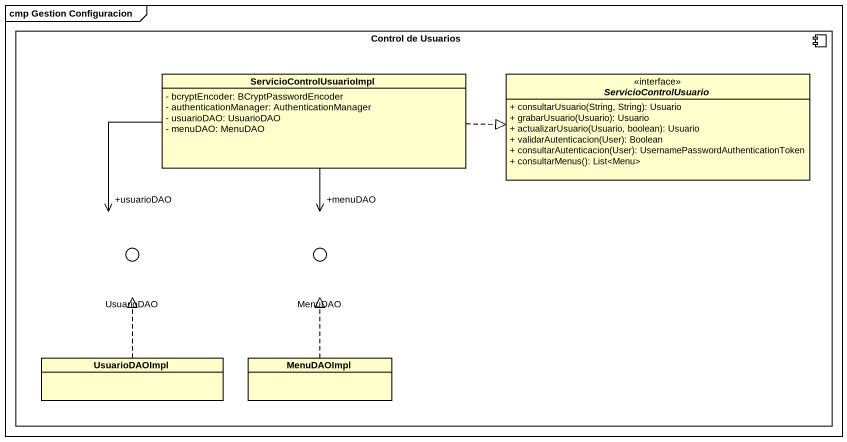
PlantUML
@startuml
mainframe cmp Gestion Configuracion
allowmixing
hide circle
hide empty members
skinparam classAttributeIconSize 0
component "Control de Usuarios" as Control_de_Usuarios {
  class ServicioControlUsuarioImpl {
    - bcryptEncoder: BCryptPasswordEncoder
    - authenticationManager: AuthenticationManager
    - usuarioDAO: UsuarioDAO
    - menuDAO: MenuDAO
  }
  interface ServicioControlUsuario <<interface>> {
    + consultarUsuario(String, String): Usuario
    + grabarUsuario(Usuario): Usuario
    + actualizarUsuario(Usuario, boolean): Usuario
    + validarAutenticacion(User): Boolean
    + consultarAutenticacion(User): UsernamePasswordAuthenticationToken
    + consultarMenus(): List<Menu>
  }
  class UsuarioDAOImpl
  class MenuDAOImpl
}
() UsuarioDAO
() MenuDAO
Control_de_Usuarios -left- UsuarioDAO
Control_de_Usuarios -left- MenuDAO
ServicioControlUsuarioImpl .right.|> ServicioControlUsuario
ServicioControlUsuarioImpl --> "+usuarioDAO" UsuarioDAO
ServicioControlUsuarioImpl --> "+menuDAO" MenuDAO
UsuarioDAOImpl .up.|> UsuarioDAO
MenuDAOImpl .up.|> MenuDAO
@enduml
